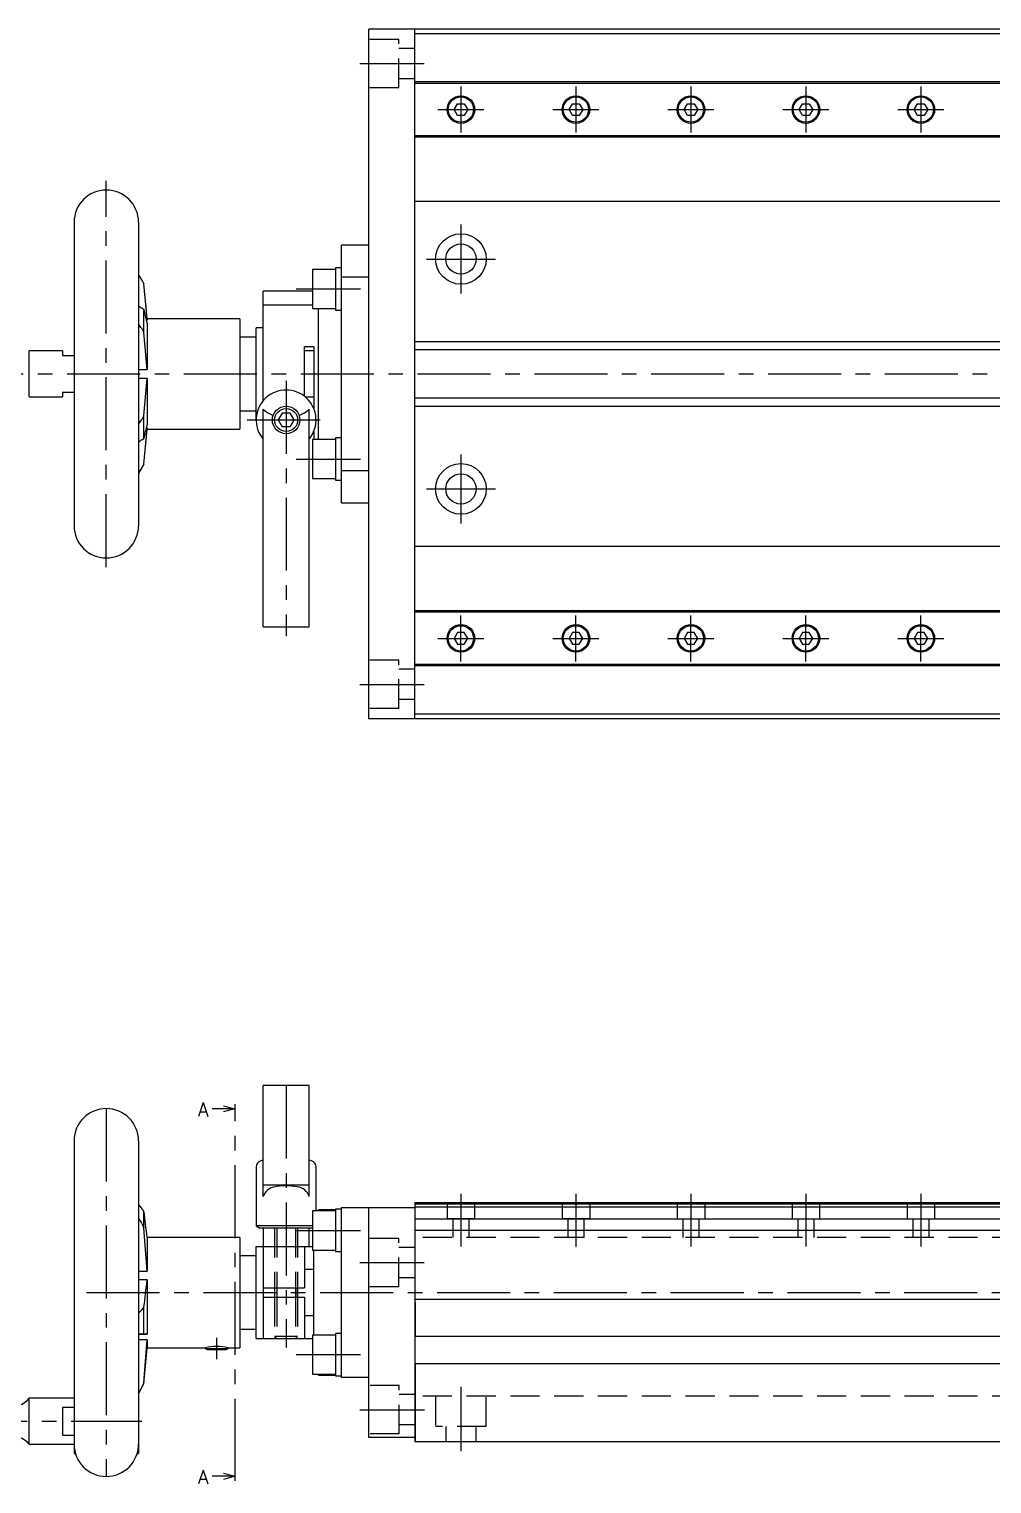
# Model space of a CAD drawing. Extents: x -2 to 700, y -8 to 325.
# Drawn here: x 244.6 to 453.9, y 8.4 to 324.8 of the extents above; entities that cross this region are included whole.
import ezdxf

# ---------------------------------------------------------------- set-up
doc = ezdxf.new("R2010")
doc.units = 0
doc.header["$LTSCALE"] = 0.5
doc.linetypes.add('CENTER', pattern=[50.8, 31.75, -6.35, 6.35, -6.35])
doc.linetypes.add('DASHED', pattern=[19.05, 12.7, -6.35])
for name, color, linetype in [('MSM_CENTER', 1, 'CENTER'), ('MSM_CONTINUOUS', 7, 'CONTINUOUS'), ('MSM_DASHED', 4, 'DASHED'), ('MSM_NARROW', 5, 'CONTINUOUS'), ('MSM_PART_NUMBER', 7, 'CONTINUOUS')]:
    doc.layers.add(name, color=color, linetype=linetype)
doc.styles.get("Standard").update_dxf_attribs({"font": 'txt.shx', "height": 3, "bigfont": 'bigfont.shx'})

msp = doc.modelspace()

# ---------------------------------------------------------------- linework, layer by layer
at = {"layer": 'MSM_CENTER'}
for p, q in [((316.47, 317.26), (330.47, 317.26)), ((338.47, 312.26), (338.47, 302.26)), ((363.47, 312.26), (363.47, 302.26)), ((388.47, 312.26), (388.47, 302.26)), ((413.47, 312.26), (413.47, 302.26)), ((438.47, 312.26), (438.47, 302.26)), ((333.47, 307.26), (343.47, 307.26)), ((358.47, 307.26), (368.47, 307.26)), ((383.47, 307.26), (393.47, 307.26)), ((408.47, 307.26), (418.47, 307.26)), ((433.47, 307.26), (443.47, 307.26)), ((261.37, 207.76), (261.37, 291.76)), ((338.47, 282.26), (338.47, 267.26)), ((330.97, 274.76), (345.97, 274.76)), ((302.65, 268.26), (316.65, 268.26)), ((202.04, 249.76), (700.47, 249.76)), ((300.47, 248.26), (300.47, 192.76)), ((291.97, 239.76), (308.97, 239.76)), ((302.65, 231.26), (316.65, 231.26)), ((338.47, 232.26), (338.47, 217.26)), ((330.97, 224.76), (345.97, 224.76)), ((338.47, 187.26), (338.47, 197.26)), ((363.47, 187.26), (363.47, 197.26)), ((388.47, 187.26), (388.47, 197.26)), ((413.47, 187.26), (413.47, 197.26)), ((438.47, 187.26), (438.47, 197.26)), ((333.47, 192.26), (343.47, 192.26)), ((358.47, 192.26), (368.47, 192.26)), ((383.47, 192.26), (393.47, 192.26)), ((408.47, 192.26), (418.47, 192.26)), ((433.47, 192.26), (443.47, 192.26)), ((316.47, 182.26), (330.47, 182.26)), ((300.47, 95), (300.47, 38.03)), ((261.37, 90), (261.37, 10)), ((289.37, 11.04), (289.37, 88.96)), ((338.47, 71.5), (338.47, 60)), ((363.47, 71.5), (363.47, 60)), ((388.47, 71.5), (388.47, 60)), ((413.47, 71.5), (413.47, 60)), ((438.47, 71.5), (438.47, 60)), ((302.65, 63.5), (316.65, 63.5)), ((316.47, 56.5), (330.47, 56.5)), ((257.07, 50), (700.47, 50)), ((285.37, 35.48), (285.37, 40.12)), ((302.65, 36.5), (316.65, 36.5)), ((338.47, 29.5), (338.47, 15.5)), ((316.47, 24.5), (330.52, 24.5)), ((202.92, 22), (269.07, 22))]:
    msp.add_line(p, q, dxfattribs=at)
at = {"layer": 'MSM_CONTINUOUS'}
for p, q in [((328.47, 324.76), (318.47, 324.76)), ((318.47, 174.76), (318.47, 324.76)), ((328.47, 174.76), (328.47, 324.76)), ((328.47, 324.71), (328.52, 324.71)), ((463.47, 323.76), (328.47, 323.76)), ((698.47, 324.76), (328.52, 324.76)), ((328.52, 324.76), (328.52, 324.71)), ((463.47, 313.26), (328.47, 313.26)), ((463.47, 312.96), (328.47, 312.96)), ((337, 307.26), (337.73, 308.54)), ((337.73, 305.98), (337, 307.26)), ((337.73, 308.54), (339.21, 308.54)), ((339.21, 308.54), (339.95, 307.26)), ((339.95, 307.26), (339.21, 305.98)), ((362, 307.26), (362.73, 308.54)), ((362.73, 305.98), (362, 307.26)), ((362.73, 308.54), (364.21, 308.54)), ((364.21, 308.54), (364.95, 307.26)), ((364.95, 307.26), (364.21, 305.98)), ((387, 307.26), (387.73, 308.54)), ((387.73, 305.98), (387, 307.26)), ((387.73, 308.54), (389.21, 308.54)), ((389.21, 308.54), (389.95, 307.26)), ((389.95, 307.26), (389.21, 305.98)), ((412, 307.26), (412.73, 308.54)), ((412.73, 305.98), (412, 307.26)), ((412.73, 308.54), (414.21, 308.54)), ((414.21, 308.54), (414.95, 307.26)), ((414.95, 307.26), (414.21, 305.98)), ((437, 307.26), (437.73, 308.54)), ((437.73, 305.98), (437, 307.26)), ((437.73, 308.54), (439.21, 308.54)), ((439.21, 308.54), (439.95, 307.26)), ((439.95, 307.26), (439.21, 305.98)), ((339.21, 305.98), (337.73, 305.98)), ((364.21, 305.98), (362.73, 305.98)), ((389.21, 305.98), (387.73, 305.98)), ((414.21, 305.98), (412.73, 305.98)), ((439.21, 305.98), (437.73, 305.98)), ((463.47, 301.56), (328.47, 301.56)), ((463.47, 301.26), (328.47, 301.26)), ((463.47, 287.26), (328.47, 287.26)), ((254.37, 282.76), (254.37, 216.76)), ((268.37, 282.76), (268.37, 216.76)), ((312.47, 221.76), (312.47, 277.76)), ((318.47, 277.76), (312.47, 277.76)), ((306.17, 272.51), (306.17, 264.01)), ((311.17, 272.51), (306.17, 272.51)), ((311.17, 272.86), (311.17, 263.66)), ((312.47, 272.86), (311.17, 272.86)), ((268.37, 271.36), (269.55, 269.36)), ((270.24, 261.76), (269.55, 269.36)), ((318.47, 270.78), (312.47, 270.78)), ((295.47, 243.91), (295.47, 267.76)), ((306.17, 267.76), (295.47, 267.76)), ((269.55, 263.77), (269.07, 264.07)), ((269.55, 258.8), (269.55, 263.77)), ((270.24, 261.44), (269.94, 265.13)), ((306.17, 264.73), (295.47, 264.73)), ((306.17, 264.01), (311.17, 264.01)), ((307.47, 235.51), (307.47, 264.01)), ((311.17, 263.66), (312.47, 263.66)), ((269.07, 259.63), (269.55, 258.8)), ((270.1, 261.44), (270.24, 261.44)), ((290.37, 261.76), (270.24, 261.76)), ((270.24, 261.76), (270.24, 261.44)), ((270.24, 260.82), (270.24, 250.76)), ((290.37, 261.76), (290.37, 237.76)), ((293.97, 239.76), (293.97, 259.76)), ((295.47, 259.76), (293.97, 259.76)), ((270.24, 250.76), (269.55, 258.8)), ((293.97, 257.76), (290.37, 257.76)), ((463.47, 256.76), (328.47, 256.76)), ((251.87, 254.76), (244.58, 254.76)), ((244.58, 244.76), (244.58, 254.76)), ((251.87, 254.76), (251.87, 253.76)), ((251.87, 253.76), (254.37, 253.76)), ((304.47, 244.88), (304.47, 255.76)), ((304.47, 255.76), (306.47, 255.76)), ((306.47, 254.76), (304.47, 254.76)), ((306.47, 255.76), (306.47, 242.26)), ((268.37, 250.76), (270.24, 250.76)), ((270.24, 248.76), (268.37, 248.76)), ((269.55, 240.72), (270.24, 248.76)), ((270.24, 248.76), (270.24, 238.7)), ((244.58, 244.76), (251.87, 244.76)), ((251.87, 245.76), (251.87, 244.76)), ((254.37, 245.76), (251.87, 245.76)), ((304.63, 244.76), (306.47, 244.76)), ((269.55, 240.72), (269.07, 239.89)), ((269.55, 235.75), (269.55, 240.72)), ((290.37, 241.76), (293.97, 241.76)), ((295.47, 194.76), (295.47, 242.1)), ((299.61, 241.26), (298.74, 239.76)), ((301.34, 241.26), (299.61, 241.26)), ((302.21, 239.76), (301.34, 241.26)), ((305.47, 194.76), (305.47, 242.1)), ((328.47, 242.76), (463.47, 242.76)), ((269.55, 230.16), (270.24, 237.76)), ((269.94, 234.39), (270.24, 238.08)), ((270.24, 238.08), (270.1, 238.08)), ((270.24, 238.08), (270.24, 237.76)), ((270.24, 237.76), (290.37, 237.76)), ((298.74, 239.76), (299.61, 238.26)), ((301.34, 238.26), (299.61, 238.26)), ((301.34, 238.26), (302.21, 239.76)), ((269.07, 235.45), (269.55, 235.75)), ((306.17, 235.51), (306.17, 227.01)), ((311.17, 235.51), (306.17, 235.51)), ((306.47, 237.26), (306.47, 235.51)), ((311.17, 235.86), (311.17, 226.66)), ((312.47, 235.86), (311.17, 235.86)), ((269.55, 230.16), (268.38, 228.16)), ((312.47, 228.74), (318.47, 228.74)), ((306.17, 227.01), (311.17, 227.01)), ((311.17, 226.66), (312.47, 226.66)), ((312.47, 221.76), (318.47, 221.76)), ((463.47, 212.26), (328.47, 212.26)), ((463.47, 198.26), (328.47, 198.26)), ((463.47, 197.96), (328.47, 197.96)), ((295.47, 194.76), (305.47, 194.76)), ((337.73, 193.54), (337, 192.26)), ((339.21, 193.54), (337.73, 193.54)), ((339.95, 192.26), (339.21, 193.54)), ((362.73, 193.54), (362, 192.26)), ((364.21, 193.54), (362.73, 193.54)), ((364.95, 192.26), (364.21, 193.54)), ((387.73, 193.54), (387, 192.26)), ((389.21, 193.54), (387.73, 193.54)), ((389.95, 192.26), (389.21, 193.54)), ((412.73, 193.54), (412, 192.26)), ((414.21, 193.54), (412.73, 193.54)), ((414.95, 192.26), (414.21, 193.54)), ((437.73, 193.54), (437, 192.26)), ((439.21, 193.54), (437.73, 193.54)), ((439.95, 192.26), (439.21, 193.54)), ((337, 192.26), (337.73, 190.98)), ((337.73, 190.98), (339.21, 190.98)), ((339.21, 190.98), (339.95, 192.26)), ((362, 192.26), (362.73, 190.98)), ((362.73, 190.98), (364.21, 190.98)), ((364.21, 190.98), (364.95, 192.26)), ((387, 192.26), (387.73, 190.98)), ((387.73, 190.98), (389.21, 190.98)), ((389.21, 190.98), (389.95, 192.26)), ((412, 192.26), (412.73, 190.98)), ((412.73, 190.98), (414.21, 190.98)), ((414.21, 190.98), (414.95, 192.26)), ((437, 192.26), (437.73, 190.98)), ((437.73, 190.98), (439.21, 190.98)), ((439.21, 190.98), (439.95, 192.26)), ((463.47, 186.56), (328.47, 186.56)), ((463.47, 186.26), (328.47, 186.26)), ((328.47, 174.76), (318.47, 174.76)), ((463.47, 175.76), (328.47, 175.76)), ((328.52, 174.81), (328.47, 174.81)), ((328.52, 174.81), (328.52, 174.76)), ((698.47, 174.76), (328.52, 174.76)), ((295.47, 70.86), (295.47, 95)), ((305.47, 95), (295.47, 95)), ((305.47, 70.86), (305.47, 95)), ((254.37, 83), (254.37, 15)), ((268.37, 83), (268.37, 15)), ((293.97, 77.37), (293.97, 64.5)), ((306.97, 67.75), (306.97, 77.37)), ((295.47, 73.42), (305.47, 73.42)), ((269.55, 67.67), (269.07, 68.26)), ((269.55, 64.06), (269.55, 67.67)), ((311.17, 67.75), (306.17, 67.75)), ((306.17, 67.75), (306.17, 59.25)), ((307.47, 67.75), (307.47, 68)), ((311.17, 68), (307.47, 68)), ((312.47, 68.1), (311.17, 68.1)), ((311.17, 68.1), (311.17, 58.9)), ((312.47, 31.5), (312.47, 68.5)), ((312.47, 68.5), (328.47, 68.5)), ((318.47, 18.5), (318.47, 68.5)), ((467.02, 69.5), (328.47, 69.5)), ((328.47, 69.5), (328.47, 17.5)), ((467.02, 69.2), (328.47, 69.2)), ((466.52, 68.55), (328.47, 68.55)), ((269.07, 65.03), (269.55, 64.06)), ((270.24, 54.65), (269.55, 64.06)), ((293.97, 64.5), (294.84, 64)), ((306.17, 64.5), (293.97, 64.5)), ((306.11, 64), (294.84, 64)), ((295.47, 64), (295.47, 40)), ((305.47, 60), (305.47, 64)), ((306.11, 64), (306.17, 64.04)), ((466.52, 65.95), (328.47, 65.95)), ((698.47, 63.5), (328.47, 63.5)), ((290.37, 62), (270.23, 62)), ((270.24, 61.96), (270.24, 54.65)), ((290.37, 62), (290.37, 38)), ((293.97, 58), (290.37, 58)), ((293.97, 60), (306.17, 60)), ((293.97, 40), (293.97, 60)), ((304.47, 60), (304.47, 51)), ((306.17, 59.25), (311.17, 59.25)), ((306.47, 40.75), (306.47, 59.25)), ((311.17, 58.9), (312.47, 58.9)), ((268.37, 54.65), (270.24, 54.65)), ((306.47, 55), (304.47, 55)), ((270.24, 52.74), (268.37, 52.74)), ((270.24, 52.74), (270.24, 40.92)), ((295.47, 51), (304.47, 51)), ((297.97, 51), (297.97, 49)), ((297.97, 51), (297.97, 49)), ((302.97, 49), (302.97, 51)), ((302.97, 51), (302.97, 49)), ((295.47, 49), (304.47, 49)), ((304.47, 49), (304.47, 40)), ((698.47, 48.5), (328.47, 48.5)), ((328.52, 47.81), (328.47, 47.81)), ((328.52, 47.81), (328.52, 40.5)), ((269.55, 46.86), (269.07, 46.25)), ((269.55, 41.02), (269.55, 46.86)), ((304.47, 45), (306.47, 45)), ((290.37, 42), (293.97, 42)), ((270.24, 39.74), (268.37, 39.74)), ((268.53, 40.92), (270.24, 40.92)), ((269.04, 41.03), (269.55, 41.02)), ((269.55, 30.39), (270.24, 39.74)), ((269.55, 30.15), (270.24, 38)), ((270.24, 39.74), (270.24, 38)), ((270.24, 38), (282.87, 38)), ((282.87, 38), (282.87, 37.86)), ((287.87, 37.86), (287.87, 38)), ((287.87, 38), (290.37, 38)), ((293.97, 40), (306.17, 40)), ((311.17, 40.75), (306.17, 40.75)), ((306.17, 40.75), (306.17, 32.25)), ((312.47, 41.1), (311.17, 41.1)), ((311.17, 41.1), (311.17, 31.9)), ((328.47, 40.5), (698.47, 40.5)), ((282.87, 37.86), (283.32, 37.6)), ((282.87, 37.86), (287.87, 37.86)), ((283.32, 37.6), (287.43, 37.6)), ((287.43, 37.6), (287.87, 37.86)), ((306.17, 32.25), (311.17, 32.25)), ((307.47, 32), (307.47, 32.25)), ((307.47, 32), (311.17, 32)), ((311.17, 31.9), (312.47, 31.9)), ((698.47, 34.5), (328.47, 34.5)), ((328.52, 34.5), (328.52, 17.5)), ((269.07, 29.43), (268.37, 28.1)), ((269.55, 30.39), (269.07, 29.43)), ((269.55, 30.15), (269.55, 30.39)), ((318.47, 31.5), (312.47, 31.5)), ((254.37, 27), (244.58, 27)), ((244.58, 17), (244.58, 27)), ((251.87, 25), (251.87, 19)), ((254.37, 25), (251.87, 25)), ((251.87, 19), (254.37, 19)), ((244.58, 17), (254.37, 17)), ((328.47, 18.5), (318.47, 18.5)), ((698.47, 17.5), (328.47, 17.5)), ((254.37, 15), (254.66, 15)), ((268.09, 15), (268.37, 15))]:
    msp.add_line(p, q, dxfattribs=at)
for centre, radius in [((338.47, 307.26), 3), ((363.47, 307.26), 3), ((388.47, 307.26), 3), ((413.47, 307.26), 3), ((438.47, 307.26), 3), ((338.47, 307.26), 2.75), ((363.47, 307.26), 2.75), ((388.47, 307.26), 2.75), ((413.47, 307.26), 2.75), ((438.47, 307.26), 2.75), ((338.47, 274.76), 5.5), ((338.47, 274.76), 3.3), ((300.47, 239.76), 3), ((300.47, 239.76), 2.5), ((338.47, 224.76), 5.5), ((338.47, 224.76), 3.3), ((338.47, 192.26), 3), ((338.47, 192.26), 2.75), ((363.47, 192.26), 3), ((363.47, 192.26), 2.75), ((388.47, 192.26), 3), ((388.47, 192.26), 2.75), ((413.47, 192.26), 3), ((413.47, 192.26), 2.75), ((438.47, 192.26), 3), ((438.47, 192.26), 2.75)]:
    msp.add_circle(centre, radius, dxfattribs=at)
for centre, radius, start, end in [((261.37, 282.76), 7, 0.0123, 180), ((271.23, 267.35), 3.92, 223.3442, 236.5912), ((223.58, 251.5), 47.58, 11.2966, 14.9402), ((221.46, 226.44), 58.03, 34.8863, 36.0668), ((300.47, 239.76), 6.5, 320.2849, 219.7151), ((300.33, 247.37), 7.17, 227.3401, 247.8909), ((300.62, 247.37), 7.17, 292.1091, 312.6599), ((263.57, 243.07), 6.36, 319.1465, 329.9192), ((223.17, 248.11), 48, 345.0758, 348.6874), ((271.1, 232.32), 3.73, 123.0561, 137.0332), ((261.37, 216.76), 7, 180, 359.9877), ((261.37, 83), 7, 0.0123, 180), ((295.27, 77.37), 1.3, 104.5706, 180), ((300.47, 57.36), 21.97, 103.1548, 104.5706), ((300.47, 57.36), 21.97, 75.4294, 76.8452), ((305.67, 77.37), 1.3, 0, 75.4294), ((298.35, 69.98), 3, 100.4873, 163.0346), ((300.47, 59.63), 13.57, 79.6693, 101.3236), ((302.56, 69.94), 3.06, 17.4567, 83.5479), ((279.38, 76.68), 13.32, 214.254, 219.2372), ((103.7, 44.84), 167.41, 5.8834, 7.8375), ((257.59, 59.27), 12.85, 26.6479, 32.8857), ((92.42, 70.52), 178.7, 352.3917, 354.2904), ((266.82, 48), 2.85, 303.1221, 322.1721), ((269.08, 39.56), 1.47, 91.4331, 118.6545), ((267.4, 24.79), 16.38, 80.0215, 82.4525), ((285.37, 26.25), 12.01, 77.9998, 102.0002), ((92.75, 123.65), 200, 331.4157, 332.1288), ((241.37, 29.39), 4, 247.5217, 323.3982), ((241.37, 14.62), 4, 36.6018, 112.4783), ((261.37, 17), 7, 180, 0)]:
    msp.add_arc(centre, radius, start, end, dxfattribs=at)
at = {"layer": 'MSM_DASHED'}
for p, q in [((325, 322.51), (318.4, 322.51)), ((325, 312.01), (325, 322.51)), ((328.4, 320.56), (325, 320.56)), ((328.4, 313.96), (325, 313.96)), ((325, 312.01), (318.4, 312.01)), ((325, 187.51), (318.4, 187.51)), ((325, 177.01), (325, 187.51)), ((328.4, 185.56), (325, 185.56)), ((328.4, 178.96), (325, 178.96)), ((325, 177.01), (318.4, 177.01)), ((335.47, 69.5), (335.47, 66)), ((341.47, 66), (341.47, 69.5)), ((360.47, 69.5), (360.47, 66)), ((366.47, 69.5), (366.47, 66)), ((385.47, 69.5), (385.47, 66)), ((391.47, 69.5), (391.47, 66)), ((410.47, 69.5), (410.47, 66)), ((416.47, 66), (416.47, 69.5)), ((435.47, 69.5), (435.47, 66)), ((441.47, 69.5), (441.47, 66)), ((297.97, 64), (297.97, 51)), ((298.41, 64), (298.41, 51)), ((302.54, 64), (302.54, 51)), ((302.97, 64), (302.97, 51)), ((341.47, 66), (335.47, 66)), ((336.72, 66), (336.72, 62)), ((340.22, 66), (340.22, 62)), ((366.47, 66), (360.47, 66)), ((361.72, 66), (361.72, 62)), ((365.22, 66), (365.22, 62)), ((385.47, 66), (391.47, 66)), ((386.72, 66), (386.72, 62)), ((390.22, 66), (390.22, 62)), ((410.47, 66), (416.47, 66)), ((411.72, 66), (411.72, 62)), ((415.22, 66), (415.22, 62)), ((435.47, 66), (441.47, 66)), ((436.72, 66), (436.72, 62)), ((440.22, 66), (440.22, 62)), ((325, 61.75), (318.4, 61.75)), ((325, 51.25), (325, 61.75)), ((698.47, 62), (328.47, 62)), ((328.4, 59.8), (325, 59.8)), ((325, 51.25), (318.4, 51.25)), ((328.4, 53.2), (325, 53.2)), ((297.97, 49), (297.97, 40)), ((298.41, 49), (298.41, 40)), ((302.54, 49), (302.54, 40)), ((302.97, 49), (302.97, 40)), ((302.97, 40.43), (297.97, 40.43)), ((297.97, 40.43), (298.41, 40)), ((302.54, 40), (302.97, 40.43)), ((325.07, 29.75), (318.47, 29.75)), ((325.07, 19.25), (325.07, 29.75)), ((328.47, 27.8), (325.07, 27.8)), ((698.47, 27.5), (328.47, 27.5)), ((332.97, 27.5), (332.97, 20.9)), ((343.97, 20.9), (343.97, 27.5)), ((325.07, 19.25), (318.47, 19.25)), ((328.47, 21.2), (325.07, 21.2)), ((343.97, 20.9), (332.97, 20.9)), ((335.17, 20.9), (335.17, 17.5)), ((341.77, 17.5), (341.77, 20.9))]:
    msp.add_line(p, q, dxfattribs=at)
at = {"layer": 'MSM_NARROW'}
for p, q in [((463.47, 255.01), (328.47, 255.01)), ((463.47, 244.51), (328.47, 244.51)), ((298.41, 51), (298.41, 49)), ((302.54, 51), (302.54, 49))]:
    msp.add_line(p, q, dxfattribs=at)
at = {"layer": 'MSM_PART_NUMBER'}
for p, q in [((289.37, 89.96), (284.37, 89.96)), ((286.87, 90.63), (289.37, 89.96)), ((289.37, 89.96), (286.87, 89.29)), ((289.37, 88.96), (289.37, 90.96)), ((289.37, 10.04), (284.37, 10.04)), ((286.87, 10.71), (289.37, 10.04)), ((289.37, 10.04), (286.87, 9.37)), ((289.37, 9.04), (289.37, 11.04))]:
    msp.add_line(p, q, dxfattribs=at)

# ---------------------------------------------------------------- texts
for p in [(281.28, 88.31), (281.28, 8.38)]:
    msp.add_text('A', height=3, dxfattribs=at).set_placement(p)

doc.saveas('drawing.dxf')
